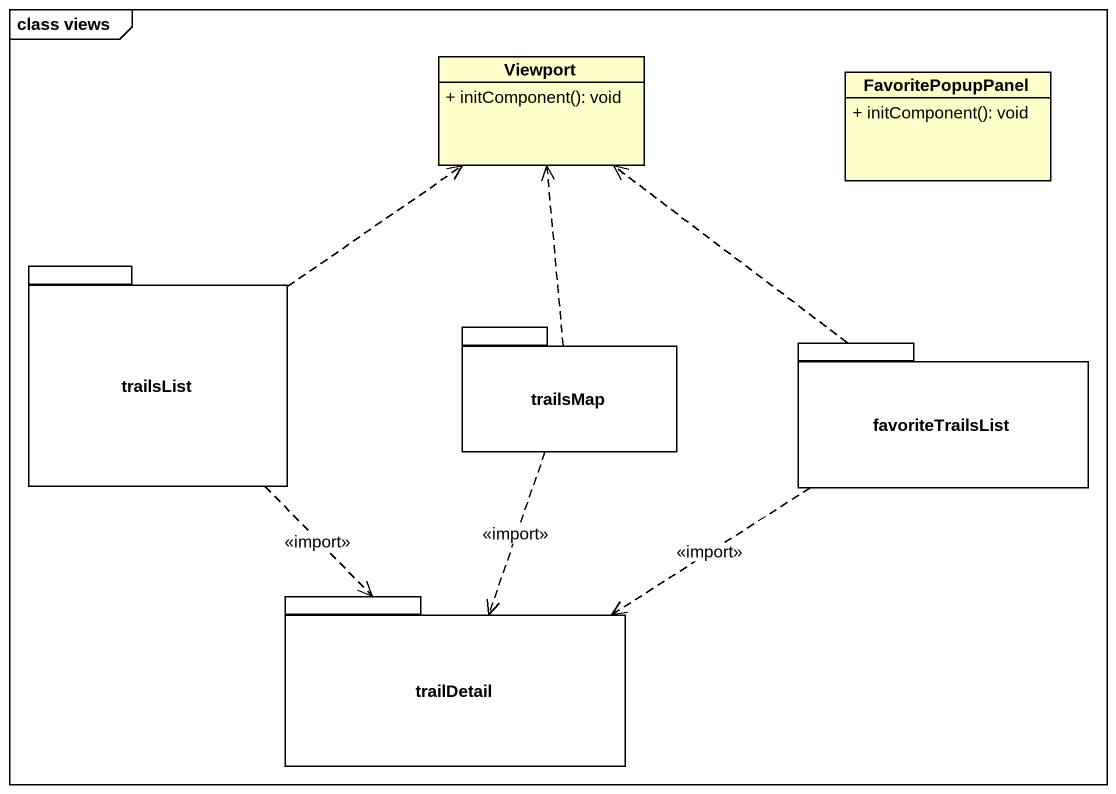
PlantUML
@startuml
mainframe class views
hide circle
hide empty members
skinparam classAttributeIconSize 0
class Viewport {
  + initComponent(): void
}
class FavoritePopupPanel {
  + initComponent(): void
}
package trailsList {
}
package trailsMap {
}
package favoriteTrailsList {
}
package trailDetail {
}
trailsList .up.> Viewport
trailsList ..> trailDetail : <<import>>
trailsMap .up.> Viewport
trailsMap ..> trailDetail : <<import>>
favoriteTrailsList .up.> Viewport
favoriteTrailsList .left.> trailDetail : <<import>>
@enduml
